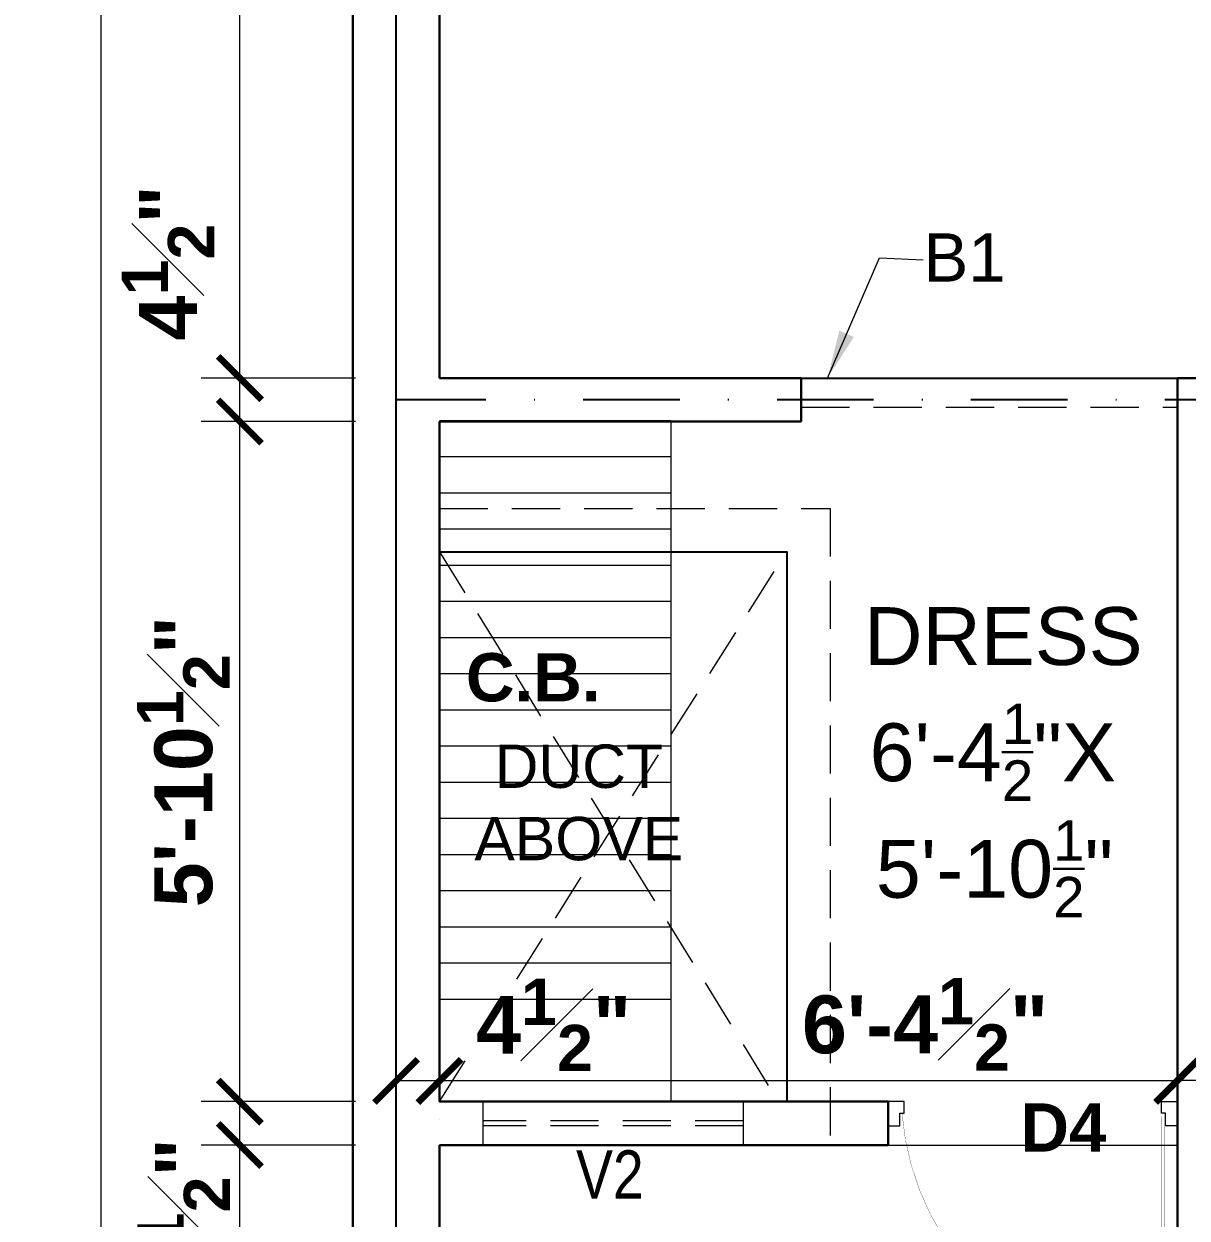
# Model space of a CAD drawing. Header units: feet. Extents: x 12125 to 16886, y -11859 to -10215.
# Drawn here: x 13734.2 to 13854.8, y -11199 to -11075.2 of the extents above; entities that cross this region are included whole.
import ezdxf

# ---------------------------------------------------------------- set-up
doc = ezdxf.new("R2010")
doc.units = ezdxf.units.FT
doc.header["$MEASUREMENT"] = 0
doc.header["$PDMODE"] = 2
for name, pattern in [('ACAD_ISO04W100', [30, 24, -3, 0, -3]), ('DASHDOT', [1, 0.5, -0.25, 0, -0.25]), ('DASHED', [0.75, 0.5, -0.25])]:
    doc.linetypes.add(name, pattern=pattern)
doc.layers.get('0').update_dxf_attribs({"lineweight": 30})
for name, color, linetype, lineweight in [('BEAM', 3, 'Continuous', 15), ('BLK_1_FLR_1_BATH', 7, 'Continuous', 0), ('center line', 253, 'ACAD_ISO04W100', 5), ('DIM 01', 7, 'Continuous', 9), ('DOOR', 32, 'Continuous', 13), ('DOTTED', 15, 'DASHED', 18), ('HATCH', 9, 'Continuous', 20), ('JOINERY TEXT', 193, 'Continuous', 0), ('SANIT_FIXTURES', 13, 'Continuous', 15), ('TEXT', 7, 'Continuous', 30), ('WALL', 10, 'Continuous', 30)]:
    doc.layers.add(name, color=color, linetype=linetype, lineweight=lineweight)
doc.layers.add('BLK_1_FLR_1_BLT_UP_AREA', color=25, linetype='Continuous', true_color=0x995f4c, plot=False)
doc.layers.add('BLK_1_FLR_1_REGULAR_ROOM_1', color=1, linetype='Continuous', plot=False)
doc.layers.add('BLK_1_FLR_1_VENTILATION_SHAFT', color=7, linetype='Continuous')
doc.styles.add('AR. TEXT 01', font='arialbd.ttf')
doc.styles.add('p.h tex', font='techb___.ttf')
doc.styles.get("Standard").update_dxf_attribs({"font": 'ARIALN.TTF'})
doc.styles.add('TEX02', font='GARA.TTF')
doc.dimstyles.new('DIM 50', dxfattribs={"dimtxt": 6, "dimasz": 3, "dimexe": 6, "dimexo": 4, "dimgap": 0.3125, "dimtad": 1, "dimzin": 3, "dimdsep": 46, "dimlunit": 4, "dimtxsty": 'AR. TEXT 01', "dimblk": 'DOT', "dimcen": 0.09, "dimclrd": 256, "dimclre": 256, "dimclrt": 256, "dimazin": 0, "dimtfac": 0.8, "dimtofl": 0, "dimtmove": 1, "dimatfit": 3, "dimfxl": 6, "dimfxlon": 1, "dimfrac": 1, "dimtolj": 1, "dimtzin": 0, "dimlwd": -1, "dimlwe": -1, "dimarcsym": 1})

# ---------------------------------------------------------------- blocks, each defined once
blk = doc.blocks.new('D4')
for points in [[(-99.99999999417923, 1150.954666669233), (-48.39999999734573, 1150.954666669233), (-48.39999999734573, 1133.333333337214), (0, 1133.333333337214), (0, 1200), (-99.99999999417923, 1200), (-99.99999999417923, 1150.954666669233)], [(-99.99999999417923, 49.04533333076688), (-48.39999999734573, 49.04533333076688), (-48.39999999734573, 66.66666666278616), (0, 66.66666666278616), (0, 0), (-99.99999999417923, 0), (-99.99999999417923, 49.04533333076688)]]:
    blk.add_lwpolyline(points)
at = {"const_width": 1.11851519999287}
blk.add_lwpolyline([(-48.39999999734573, 1142.144000003223, 0.38341128429114), (-1083.385599992936, 51.76962119228118, 0.4142135623731)], format="xyb", dxfattribs=at)
blk.add_lwpolyline([(-1083.385599992936, 51.76962119228118), (-58.07999999960884, 51.76962119228118), (-58.07999999960884, 67.47881549099111), (-1083.385599992936, 67.47881549099111)], dxfattribs=at)
blk = doc.blocks.new('_ArchTick')
at = {"color": 0, "linetype": 'ByBlock', "const_width": 0.15}
blk.add_lwpolyline([(-0.5, -0.5), (0.5, 0.5)], dxfattribs=at)
blk = doc.blocks.new('*D47')
at = {"layer": 'Defpoints', "color": 0, "transparency": 16777216}
for p in [(13742.18944701296, -10934.95311382734), (13807.83100449402, -10934.95311382734), (13802.43599098525, -11540.95311382735)]:
    blk.add_point(p, dxfattribs=at)
at = {"layer": 'DIM 01', "transparency": 16777216}
for p, q in [((13754.18944701296, -10934.95311382734), (13738.18944701296, -10934.95311382734)), ((13742.18944701296, -11540.95311382735), (13742.18944701296, -10934.95311382734)), ((13754.18944701296, -11540.95311382735), (13738.18944701296, -11540.95311382735))]:
    blk.add_line(p, q, dxfattribs=at)
at = {"layer": 'DIM 01', "transparency": 16777216, "xscale": 4.5, "yscale": 4.5, "zscale": 4.5}
for p, rotation in [((13742.18944701296, -10934.95311382734), 90), ((13742.18944701296, -11540.95311382735), 270)]:
    blk.add_blockref('_ArchTick', p, dxfattribs=dict(at, rotation=rotation))
at = {"layer": 'DIM 01', "transparency": 16777216, "insert": (13738.12944701296, -11237.95311382735), "char_height": 6, "attachment_point": 5, "rotation": 90, "style": 'AR. TEXT 01'}
blk.add_mtext('\\A1;50\'-6"', dxfattribs=at)
blk = doc.blocks.new('*D53')
at = {"layer": 'Defpoints', "color": 0, "transparency": 16777216}
for p in [(13756.58377305412, -11191.45311382738), (13788.22791250807, -11191.45311382738), (13787.77765535157, -11267.95311382738)]:
    blk.add_point(p, dxfattribs=at)
at = {"layer": 'DIM 01', "transparency": 16777216}
for p, q in [((13768.58377305412, -11191.45311382738), (13752.58377305412, -11191.45311382738)), ((13756.58377305412, -11267.95311382738), (13756.58377305412, -11191.45311382738)), ((13768.58377305412, -11267.95311382738), (13752.58377305412, -11267.95311382738))]:
    blk.add_line(p, q, dxfattribs=at)
at = {"layer": 'DIM 01', "transparency": 16777216, "xscale": 4.5, "yscale": 4.5, "zscale": 4.5}
for p, rotation in [((13756.58377305412, -11191.45311382738), 90), ((13756.58377305412, -11267.95311382738), 270)]:
    blk.add_blockref('_ArchTick', p, dxfattribs=dict(at, rotation=rotation))
at = {"layer": 'DIM 01', "transparency": 16777216, "insert": (13750.71837305412, -11229.70311382738), "char_height": 6, "attachment_point": 5, "rotation": 90, "style": 'AR. TEXT 01'}
blk.add_mtext('\\A1;6\'-4{\\H0.800000x;\\S1#2;}"', dxfattribs=at)
blk = doc.blocks.new('*D54')
at = {"layer": 'Defpoints', "color": 0, "transparency": 16777216}
for p in [(13756.58377305421, -10943.95311382735), (13813.83100449402, -10943.95311382735), (13801.27765535153, -11111.95311382747)]:
    blk.add_point(p, dxfattribs=at)
at = {"layer": 'DIM 01', "transparency": 16777216}
for p, q in [((13768.58377305421, -10943.95311382735), (13752.58377305421, -10943.95311382735)), ((13756.58377305421, -11111.95311382747), (13756.58377305421, -10943.95311382735)), ((13768.58377305421, -11111.95311382747), (13752.58377305421, -11111.95311382747))]:
    blk.add_line(p, q, dxfattribs=at)
at = {"layer": 'DIM 01', "transparency": 16777216, "xscale": 4.5, "yscale": 4.5, "zscale": 4.5}
for p, rotation in [((13756.58377305421, -10943.95311382735), 90), ((13756.58377305421, -11111.95311382747), 270)]:
    blk.add_blockref('_ArchTick', p, dxfattribs=dict(at, rotation=rotation))
at = {"layer": 'DIM 01', "transparency": 16777216, "insert": (13752.52377305421, -11027.95311382741), "char_height": 6, "attachment_point": 5, "rotation": 90, "style": 'AR. TEXT 01'}
blk.add_mtext('\\A1;14\'-0"', dxfattribs=at)
blk = doc.blocks.new('*D67')
at = {"layer": 'Defpoints', "color": 0, "transparency": 16777216}
for p in [(13756.58377305424, -11186.95311382738), (13790.41443044215, -11186.95311382738), (13790.41443044215, -11191.45311382738)]:
    blk.add_point(p, dxfattribs=at)
at = {"layer": 'DIM 01', "transparency": 16777216}
for p, q in [((13768.58377305424, -11186.95311382738), (13752.58377305424, -11186.95311382738)), ((13756.58377305424, -11191.45311382738), (13756.58377305424, -11186.95311382738)), ((13768.58377305424, -11191.45311382738), (13752.58377305424, -11191.45311382738))]:
    blk.add_line(p, q, dxfattribs=at)
at = {"layer": 'DIM 01', "transparency": 16777216, "xscale": 4.5, "yscale": 4.5, "zscale": 4.5}
for p, rotation in [((13756.58377305424, -11186.95311382738), 90), ((13756.58377305424, -11191.45311382738), 270)]:
    blk.add_blockref('_ArchTick', p, dxfattribs=dict(at, rotation=rotation))
at = {"layer": 'DIM 01', "transparency": 16777216, "insert": (13750.7693730536, -11198.79044091127), "char_height": 6, "attachment_point": 5, "rotation": 90, "style": 'AR. TEXT 01'}
blk.add_mtext('\\A1;4{\\H0.800000x;\\S1#2;}"', dxfattribs=at)
blk = doc.blocks.new('*D68')
at = {"layer": 'Defpoints', "color": 0, "transparency": 16777216}
for p in [(13756.58377305442, -11116.45311382747), (13789.27765535154, -11116.45311382747), (13790.41443044215, -11186.95311382738)]:
    blk.add_point(p, dxfattribs=at)
at = {"layer": 'DIM 01', "transparency": 16777216}
for p, q in [((13768.58377305442, -11116.45311382747), (13752.58377305442, -11116.45311382747)), ((13756.58377305442, -11186.95311382738), (13756.58377305442, -11116.45311382747)), ((13768.58377305442, -11186.95311382738), (13752.58377305442, -11186.95311382738))]:
    blk.add_line(p, q, dxfattribs=at)
at = {"layer": 'DIM 01', "transparency": 16777216, "xscale": 4.5, "yscale": 4.5, "zscale": 4.5}
for p, rotation in [((13756.58377305442, -11116.45311382747), 90), ((13756.58377305442, -11186.95311382738), 270)]:
    blk.add_blockref('_ArchTick', p, dxfattribs=dict(at, rotation=rotation))
at = {"layer": 'DIM 01', "transparency": 16777216, "insert": (13750.71837305441, -11151.70311382743), "char_height": 6, "attachment_point": 5, "rotation": 90, "style": 'AR. TEXT 01'}
blk.add_mtext('\\A1;5\'-10{\\H0.800000x;\\S1#2;}"', dxfattribs=at)
blk = doc.blocks.new('*D165')
at = {"layer": 'Defpoints', "color": 0, "transparency": 16777216}
for p in [(13853.77765535153, -11184.76111860942), (13853.77765535153, -11184.76111860931), (13858.27765535151, -11184.76111860935)]:
    blk.add_point(p, dxfattribs=at)
at = {"layer": 'DIM 01', "transparency": 16777216}
for p, q in [((13853.77765535153, -11180.76111860942), (13853.77765535153, -11180.76111860931)), ((13858.27765535151, -11180.76111860935), (13858.27765535151, -11180.76111860931)), ((13858.27765535151, -11184.76111860931), (13853.77765535153, -11184.76111860931)), ((13858.27765535151, -11184.76111860931), (13885.95582086179, -11184.76111860931))]:
    blk.add_line(p, q, dxfattribs=at)
at = {"layer": 'DIM 01', "transparency": 16777216, "xscale": 4.5, "yscale": 4.5, "zscale": 4.5, "rotation": 180}
blk.add_blockref('_ArchTick', (13853.77765535153, -11184.76111860931), dxfattribs=at)
at = {"layer": 'DIM 01', "transparency": 16777216, "xscale": 4.5, "yscale": 4.5, "zscale": 4.5}
blk.add_blockref('_ArchTick', (13858.27765535151, -11184.76111860931), dxfattribs=at)
at = {"layer": 'DIM 01', "transparency": 16777216, "insert": (13877.29782086179, -11178.94671860931), "char_height": 6, "attachment_point": 5, "style": 'AR. TEXT 01'}
blk.add_mtext('\\A1;4{\\H0.800000x;\\S1#2;}"', dxfattribs=at)
blk = doc.blocks.new('*D166')
at = {"layer": 'Defpoints', "color": 0, "transparency": 16777216}
for p in [(13777.27765535157, -11184.80982961415), (13777.27765535157, -11184.80982961415), (13853.77765535153, -11184.76111860942)]:
    blk.add_point(p, dxfattribs=at)
at = {"layer": 'DIM 01', "transparency": 16777216}
for p, q in [((13853.77765535153, -11184.80982961415), (13777.27765535157, -11184.80982961415)), ((13777.27765535157, -11188.80982961415), (13777.27765535157, -11188.80982961415)), ((13853.77765535153, -11188.76111860942), (13853.77765535153, -11188.80982961415))]:
    blk.add_line(p, q, dxfattribs=at)
at = {"layer": 'DIM 01', "transparency": 16777216, "xscale": 4.5, "yscale": 4.5, "zscale": 4.5, "rotation": 180}
blk.add_blockref('_ArchTick', (13777.27765535157, -11184.80982961415), dxfattribs=at)
at = {"layer": 'DIM 01', "transparency": 16777216, "xscale": 4.5, "yscale": 4.5, "zscale": 4.5}
blk.add_blockref('_ArchTick', (13853.77765535153, -11184.80982961415), dxfattribs=at)
at = {"layer": 'DIM 01', "transparency": 16777216, "insert": (13827.62085023975, -11178.94442961415), "char_height": 6, "attachment_point": 5, "style": 'AR. TEXT 01'}
blk.add_mtext('\\A1;6\'-4{\\H0.800000x;\\S1#2;}"', dxfattribs=at)
blk = doc.blocks.new('*D167')
at = {"layer": 'Defpoints', "color": 0, "transparency": 16777216}
for p in [(13772.77765535156, -11184.80982961414), (13777.27765535157, -11184.80982961415), (13772.77765535156, -11187.25416106232)]:
    blk.add_point(p, dxfattribs=at)
at = {"layer": 'DIM 01', "transparency": 16777216}
for p, q in [((13772.77765535156, -11183.25416106232), (13772.77765535156, -11180.80982961414)), ((13777.27765535157, -11180.80982961415), (13777.27765535157, -11180.80982961414)), ((13777.27765535157, -11184.80982961414), (13772.77765535156, -11184.80982961414))]:
    blk.add_line(p, q, dxfattribs=at)
at = {"layer": 'DIM 01', "transparency": 16777216, "xscale": 4.5, "yscale": 4.5, "zscale": 4.5, "rotation": 180}
blk.add_blockref('_ArchTick', (13772.77765535156, -11184.80982961414), dxfattribs=at)
at = {"layer": 'DIM 01', "transparency": 16777216, "xscale": 4.5, "yscale": 4.5, "zscale": 4.5}
blk.add_blockref('_ArchTick', (13777.27765535157, -11184.80982961414), dxfattribs=at)
at = {"layer": 'DIM 01', "transparency": 16777216, "insert": (13789.1102286591, -11178.99542961414), "char_height": 6, "attachment_point": 5, "style": 'AR. TEXT 01'}
blk.add_mtext('\\A1;4{\\H0.800000x;\\S1#2;}"', dxfattribs=at)
blk = doc.blocks.new('*D169')
at = {"layer": 'Defpoints', "color": 0, "transparency": 16777216}
for p in [(13756.58377305459, -11111.95311382747), (13796.0276553515, -11111.95311382747), (13796.0276553515, -11116.45311382747)]:
    blk.add_point(p, dxfattribs=at)
at = {"layer": 'DIM 01', "transparency": 16777216}
for p, q in [((13768.58377305459, -11111.95311382747), (13752.58377305459, -11111.95311382747)), ((13756.58377305459, -11116.45311382747), (13756.58377305459, -11111.95311382747)), ((13768.58377305459, -11116.45311382747), (13752.58377305459, -11116.45311382747))]:
    blk.add_line(p, q, dxfattribs=at)
at = {"layer": 'DIM 01', "transparency": 16777216, "xscale": 4.5, "yscale": 4.5, "zscale": 4.5}
for p, rotation in [((13756.58377305459, -11111.95311382747), 90), ((13756.58377305459, -11116.45311382747), 270)]:
    blk.add_blockref('_ArchTick', p, dxfattribs=dict(at, rotation=rotation))
at = {"layer": 'DIM 01', "transparency": 16777216, "insert": (13749.12739385064, -11100.01014757575), "char_height": 6, "attachment_point": 5, "rotation": 90, "style": 'AR. TEXT 01'}
blk.add_mtext('\\A1;4{\\H0.800000x;\\S1#2;}"', dxfattribs=at)
blk = doc.blocks.new('_Dot')
at = {"color": 0, "linetype": 'ByBlock', "lineweight": -2}
blk.add_line((-0.5, 0), (-1, 0), dxfattribs=at)
at = {"color": 0, "linetype": 'ByBlock', "const_width": 0.5}
blk.add_lwpolyline([(-0.25, 0, 1), (0.25, 0, 1)], format="xyb", close=True, dxfattribs=at)

msp = doc.modelspace()

# ---------------------------------------------------------------- hatches: boundary and pattern name
at = {"layer": 'HATCH', "ltscale": 10}
h = msp.add_hatch(dxfattribs=at)
h.set_pattern_fill('LINE', color=256, scale=30, style=0)
h.set_pattern_definition([(0, (-67403.78898984256, 64056.16692060887), (0, 3.75), [])])
h.paths.add_polyline_path([(13801.27765535153, -11114.95311382747), (13777.27765535151, -11114.95311382747), (13777.27765535153, -11177.95311382737), (13801.27765535153, -11177.9531138274)])
h.paths.add_polyline_path([(13780.86718903674, -11154.6699337323), (13797.34136639009, -11154.6699337323), (13797.34136639009, -11144.36404560133), (13780.86718903674, -11144.36404560133)], flags=24)

# ---------------------------------------------------------------- linework, layer by layer
at = {"layer": 'BEAM', "linetype": 'DASHDOT', "lineweight": 25, "ltscale": 20}
msp.add_line((14023.27765535156, -11114.20311382747), (13772.77765535157, -11114.20311382747), dxfattribs=at)
at = {"layer": 'BLK_1_FLR_1_BATH', "color": 3}
msp.add_lwpolyline([(13777.27765535121, -11191.45311382737), (13853.77765535153, -11191.45311382737), (13853.77765535153, -11229.70311382743), (13777.27765535121, -11229.70311382743)], close=True, dxfattribs=at)
at = {"layer": 'BLK_1_FLR_1_BLT_UP_AREA', "color": 25}
msp.add_lwpolyline([(13772.77765535156, -10934.95311382737), (14123.77765535156, -10934.95311382737), (14123.77765535156, -11540.95311382738), (13772.77765535156, -11540.95311382738), (13772.77765535156, -10934.95311382737)], dxfattribs=at)
at = {"layer": 'BLK_1_FLR_1_REGULAR_ROOM_1', "color": 1}
msp.add_lwpolyline([(13777.27765535156, -11111.95311382748), (13897.27765535157, -11111.95311382748), (13897.27765535157, -10943.95311382737), (13777.27765535156, -10943.95311382737)], close=True, dxfattribs=at)
at = {"layer": 'BLK_1_FLR_1_VENTILATION_SHAFT'}
msp.add_lwpolyline([(13777.27765535151, -11129.9531138274), (13813.27765535153, -11129.9531138274), (13813.27765535153, -11186.95311382735), (13777.27765535151, -11186.95311382735)], close=True, dxfattribs=at)
at = {"layer": 'center line'}
msp.add_line((13772.77765535156, -10739.95311382737), (13772.77765535156, -11558.95311382737), dxfattribs=at)
at = {"layer": 'DOTTED', "ltscale": 10}
for p, q in [((13814.7776553515, -11111.95311382748), (13853.7776553515, -11111.95311382748)), ((13814.7776553515, -11114.95311382744), (13853.7776553515, -11114.95311382745)), ((13777.27765535151, -11125.4531138274), (13817.77765535151, -11125.4531138274)), ((13817.77765535151, -11125.4531138274), (13817.77765535153, -11191.45311382741)), ((13777.27765535151, -11129.9531138274), (13813.27765535151, -11129.9531138274)), ((13777.27765535153, -11186.95311382737), (13813.27765535151, -11129.9531138274)), ((13777.27765535157, -11129.9531138274), (13812.38421578151, -11186.95311382738)), ((13813.27765535151, -11129.9531138274), (13813.27765535153, -11186.95311382735)), ((13777.27765535121, -11186.95311382737), (13813.27765535153, -11186.95311382735)), ((13781.77765535137, -11186.95311382737), (13781.77765535137, -11191.4531138274)), ((13808.77765535137, -11191.45311382741), (13808.77765535137, -11186.95311382735)), ((13808.77765535137, -11188.95311382738), (13781.77765535137, -11188.95311382738)), ((13808.77765535137, -11189.45311382738), (13781.77765535137, -11189.45311382738)), ((13777.27765535157, -11191.4531138274), (13817.77765535153, -11191.45311382741))]:
    msp.add_line(p, q, dxfattribs=at)
at = {"layer": 'SANIT_FIXTURES'}
msp.add_line((13801.27765535153, -11116.45311382747), (13801.27765535153, -11186.95311382737), dxfattribs=at)
at = {"layer": 'WALL', "ltscale": 10}
for p, q in [((13768.27765535156, -10934.95311382738), (13768.27765535156, -11558.95311382737)), ((13777.27765535156, -10943.95311382737), (13777.27765535151, -11111.95311382747)), ((13814.7776553515, -11111.95311382747), (13777.27765535151, -11111.95311382747)), ((13814.7776553515, -11111.95311382747), (13814.7776553515, -11116.45311382747)), ((13853.7776553515, -11111.95311382747), (13853.77765535153, -11191.45311382745)), ((13777.27765535157, -11116.45311382747), (13777.27765535157, -11186.95311382737)), ((13777.27765535151, -11116.45311382747), (13777.27765535153, -11186.95311382737)), ((13814.7776553515, -11116.45311382747), (13777.27765535151, -11116.45311382747)), ((13777.27765535157, -11191.45311382735), (13777.27765535156, -11251.45311382737)), ((13853.77765535151, -11191.45311382747), (13853.77765535154, -11267.95311382738))]:
    msp.add_line(p, q, dxfattribs=at)
at = {"layer": 'WALL', "ltscale": 5}
for p, q in [((13858.2776553515, -11111.95311382748), (13853.7776553515, -11111.95311382748)), ((13823.77765535153, -11186.95311382763), (13777.27765535121, -11186.95311382737)), ((13823.77765535153, -11186.95311382763), (13823.77765535153, -11191.45311382763)), ((13823.77765535153, -11191.45311382763), (13777.27765535121, -11191.45311382737))]:
    msp.add_line(p, q, dxfattribs=at)

# ---------------------------------------------------------------- block references
at = {"layer": 'DOOR', "xscale": 0.025, "yscale": 0.025, "zscale": 0.025, "rotation": 90.00000000033351}
msp.add_blockref('D4', (13853.77765535153, -11186.95311382745), dxfattribs=at)

# ---------------------------------------------------------------- texts
at = {"layer": 'BEAM', "linetype": 'DASHDOT', "lineweight": 25, "ltscale": 20, "insert": (13827.44007578389, -11096.94514592438), "char_height": 5, "width": 14.41479268928015, "attachment_point": 1, "style": 'p.h tex'}
msp.add_mtext('\\A1;{\\fArial|b0|i0|c0|p34;\\H1.0003x;B1}', dxfattribs=at)
at = {"layer": 'JOINERY TEXT', "char_height": 5, "width": 9.823400606668926, "attachment_point": 1}
for s, insert in [('{\\fArial|b1|i0|c0|p34;D4}', (13837.49511619129, -11187.13712839656)), ('V2', (13791.43400594004, -11192.00661511438))]:
    msp.add_mtext(s, dxfattribs=dict(at, insert=insert))
at = {"layer": 'TEXT', "insert": (13788.49878453666, -11135.69451230765), "char_height": 6, "width": 91.70489925128277, "attachment_point": 1, "style": 'TEX02'}
msp.add_mtext('\\A1;\\pi30.46773;{\\fArial|b0|i0|c0|p34; DRESS\\P\\pi33.3648;6\'-4\\H0.7x;\\S1/2;\\H1.42857x;"X\\P\\pi34.01556;5\'-10\\H0.7x;\\S1/2;\\H1.42857x;"}', dxfattribs=at)
at = {"layer": 'TEXT', "ltscale": 10, "insert": (13786.99772760364, -11140.46737364501), "char_height": 5, "attachment_point": 2}
msp.add_mtext('\\A1;{\\fArial|b1|i0|c0|p34;\\H1.0003x;C.B.}', dxfattribs=at)
at = {"layer": 'TEXT', "ltscale": 10, "insert": (13791.72200828929, -11162.00100786299), "char_height": 4.5, "width": 50.45808053416839, "attachment_point": 8}
msp.add_mtext('\\A1;{\\fArial|b0|i0|c0|p34;DUCT\\PABOVE}', dxfattribs=at)

# ---------------------------------------------------------------- dimensions: what is measured, and where the dimension line sits
at = {"layer": 'DIM 01'}
for base, p1, p2, picture, middle in [((13742.18944701296, -10934.95311382734), (13802.43599098525, -11540.95311382735), (13807.83100449402, -10934.95311382734), '*D47', (13738.12944701296, -11237.95311382735)), ((13756.58377305421, -10943.95311382735), (13801.27765535153, -11111.95311382747), (13813.83100449402, -10943.95311382735), '*D54', (13752.52377305421, -11027.95311382741)), ((13756.58377305442, -11116.45311382747), (13790.41443044215, -11186.95311382738), (13789.27765535154, -11116.45311382747), '*D68', (13750.71837305441, -11151.70311382743)), ((13756.58377305412, -11191.45311382738), (13787.77765535157, -11267.95311382738), (13788.22791250807, -11191.45311382738), '*D53', (13750.71837305412, -11229.70311382738))]:
    dim = msp.add_linear_dim(base=base, p1=p1, p2=p2, angle=90, dimstyle='DIM 50', override={"dimtxt": 6, "dimasz": 4.5, "dimexe": 4, "dimgap": 1, "dimblk1": 'ArchTick', "dimblk2": 'ArchTick', "dimsah": 1, "dimfxl": 12}, dxfattribs=at)
    dim.commit()
    dim.dimension.update_dxf_attribs({"geometry": picture, "text_midpoint": middle})
for base, p1, p2, picture, middle in [((13756.58377305459, -11111.95311382747), (13796.0276553515, -11116.45311382747), (13796.0276553515, -11111.95311382747), '*D169', (13754.94179385064, -11100.01014757575)), ((13756.58377305424, -11186.95311382738), (13790.41443044215, -11191.45311382738), (13790.41443044215, -11186.95311382738), '*D67', (13756.5837730536, -11198.79044091127))]:
    dim = msp.add_linear_dim(base=base, p1=p1, p2=p2, angle=90, dimstyle='DIM 50', override={"dimtxt": 6, "dimasz": 4.5, "dimexe": 4, "dimgap": 1, "dimblk1": 'ArchTick', "dimblk2": 'ArchTick', "dimsah": 1, "dimfxl": 12}, dxfattribs=at)
    dim.commit()
    dim.dimension.update_dxf_attribs({"geometry": picture, "text_midpoint": middle, "dimtype": 160})
for base, p1, p2, picture, middle in [((13772.77765535156, -11184.80982961414), (13777.27765535157, -11184.80982961415), (13772.77765535156, -11187.25416106232), '*D167', (13789.1102286591, -11184.80982961414)), ((13777.27765535157, -11184.80982961415), (13853.77765535153, -11184.76111860942), (13777.27765535157, -11184.80982961415), '*D166', (13827.62085023975, -11184.80982961415)), ((13853.77765535153, -11184.76111860931), (13858.27765535151, -11184.76111860935), (13853.77765535153, -11184.76111860942), '*D165', (13877.29782086179, -11184.76111860931))]:
    dim = msp.add_linear_dim(base=base, p1=p1, p2=p2, dimstyle='DIM 50', override={"dimtxt": 6, "dimasz": 4.5, "dimexe": 4, "dimgap": 1, "dimblk1": 'ArchTick', "dimblk2": 'ArchTick', "dimsah": 1, "dimfxl": 12}, dxfattribs=at)
    dim.commit()
    dim.dimension.update_dxf_attribs({"geometry": picture, "text_midpoint": middle, "dimtype": 160})

# ---------------------------------------------------------------- leaders
at = {"layer": 'BEAM'}
msp.add_leader([(13817.4984724722, -11111.95311382745), (13822.88657151083, -11099.47420843942), (13827.42807554007, -11099.68043830433)], dimstyle='DIM 50', override={"dimasz": 5, "dimfxl": 1, "dimfxlon": 0, "dimarcsym": 0}, dxfattribs=at)

doc.saveas('drawing.dxf')
